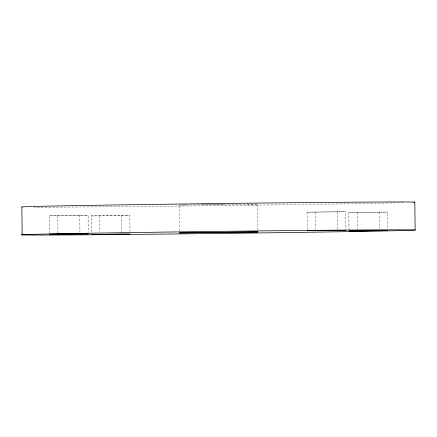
<?xml version="1.0" encoding="UTF-8"?>
<svg xmlns="http://www.w3.org/2000/svg" width="437" height="437" viewBox="0 0 437 437"><rect width="100%" height="100%" fill="white"/><g stroke="black" fill="none" stroke-linecap="round" stroke-linejoin="round"><path stroke-width="0.33" stroke-dasharray="2.19 1.64" d="M179.35 230.867L179.033 205.057L186.637 204.844M257.939 229.906L257.628 204.095L179.033 205.057M202.489 204.582L224.842 204.298M49.649 233.56L49.43 215.654L88.088 215.299L88.29 231.872M307.26 229.376L307.047 212.136L345.705 211.781L345.924 229.682M49.43 215.654L88.088 215.299M307.047 212.136L345.705 211.781M91.377 231.85L91.18 215.938L121.486 215.523L129.838 215.583L130.035 231.495M349.01 229.66L348.802 212.42L387.461 212.06L387.663 228.638M91.18 215.938L129.838 215.583M348.802 212.42L387.461 212.06M247.184 204.084L257.628 204.095M379.108 212.005L379.311 228.584M357.149 212.475L357.362 229.715M337.359 211.721L337.577 229.622M315.399 212.191L315.607 229.43M121.486 215.523L121.688 232.102M99.532 215.993L99.723 231.91M79.736 215.239L79.949 232.479M57.777 215.714L57.99 232.954M403.247 202.664A196.497 1.027 -0.7 0 1 219.418 205.592A196.497 1.027 -0.7 0 1 34.157 207.187"/><path stroke-width="0.66" d="M414.811 202.167L415.15 230.015M21.85 206.985L22.189 234.833M22.134 207.029A196.497 1.027 -0.7 0 1 222.57 203.495A196.497 1.027 -0.7 0 1 413.883 202.287M180.639 232.839L179.372 232.905L257.967 231.943L180.639 232.839M79.966 233.806L49.654 234.221L88.312 233.861L79.966 233.806M337.582 230.288L307.277 230.703L345.935 230.343L337.582 230.288M121.715 234.09L91.404 234.505L130.068 234.145L121.715 234.09M379.338 230.572L349.026 230.987L387.685 230.627L379.338 230.572M80.719 234.844A196.497 1.027 -0.7 0 0 408.813 230.359A196.497 1.027 -0.7 0 0 166.481 232.069A196.497 1.027 -0.7 0 0 80.719 234.844"/></g></svg>
